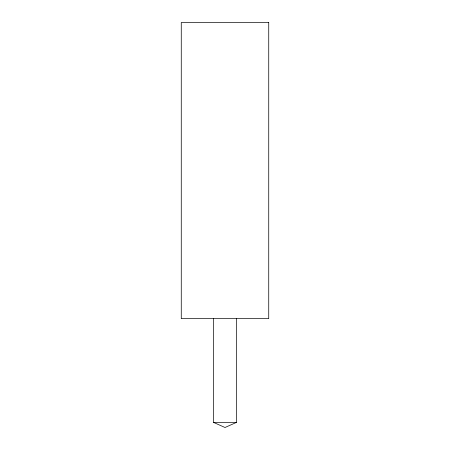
<?xml version="1.0" encoding="UTF-8"?>
<svg xmlns="http://www.w3.org/2000/svg" width="450" height="450" viewBox="0 0 450 450"><rect width="100%" height="100%" fill="white"/><g stroke="black" fill="none" stroke-linecap="round" stroke-linejoin="round"><path stroke-width="0.67" d="M236.413 318.662L236.413 422.415L225.017 427.5L213.587 422.415L213.587 318.662M213.587 422.415L236.413 422.415M268.734 22.5L181.266 22.5L181.266 318.662L268.734 318.662L268.734 22.5"/></g></svg>
